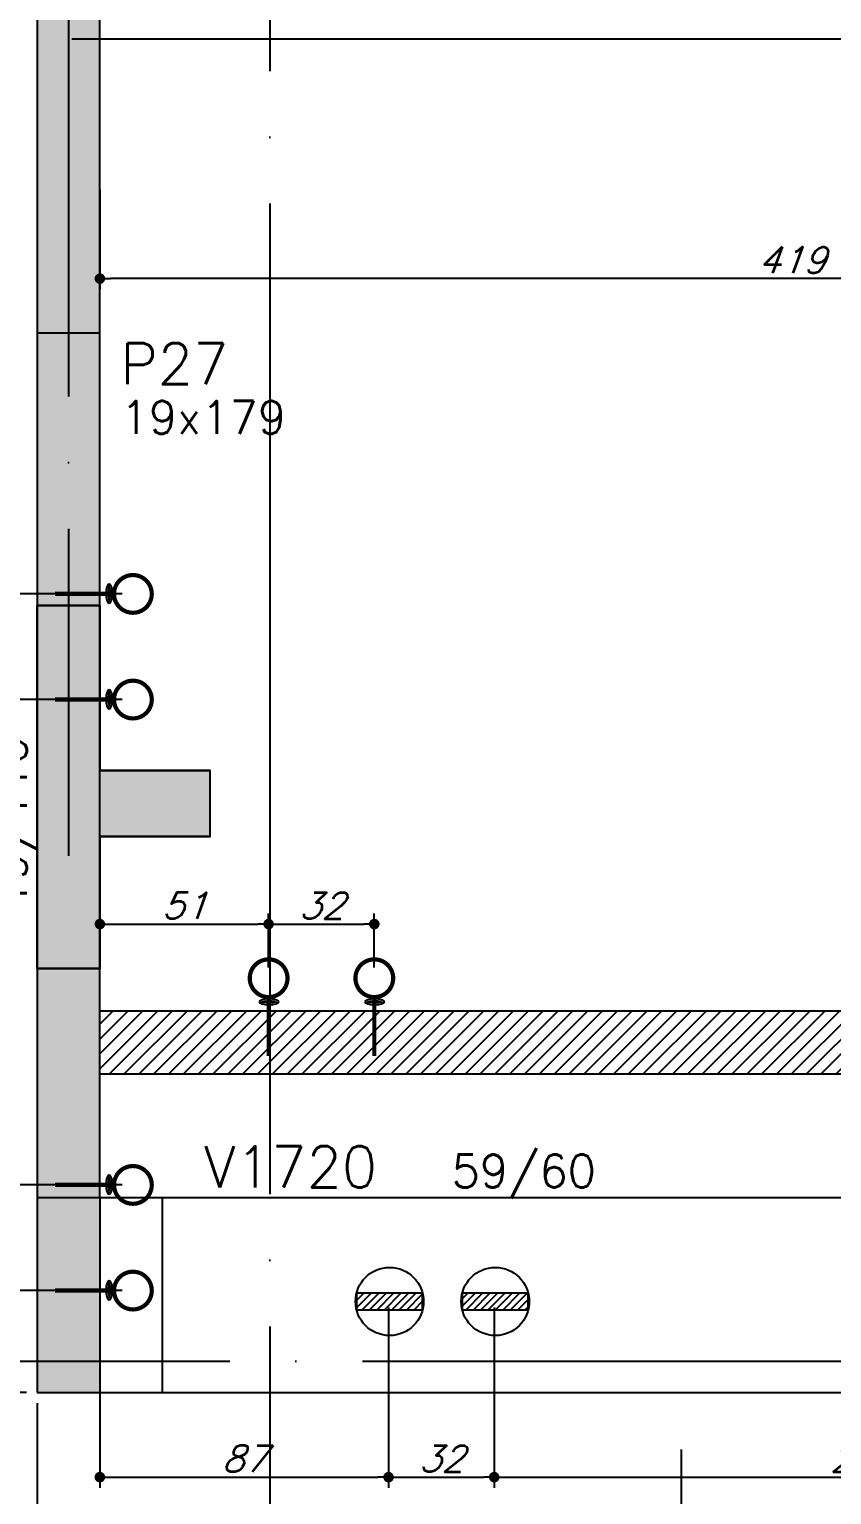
# Model space of a CAD drawing. Header units: millimetres. Extents: x -2368 to 4502, y -2283 to 2217.
# Drawn here: x 1492.6 to 1735.6, y -925.4 to -481.6 of the extents above; entities that cross this region are included whole.
import ezdxf
from ezdxf.enums import TextEntityAlignment as Align

# ---------------------------------------------------------------- set-up
doc = ezdxf.new("R2010")
doc.units = ezdxf.units.MM
doc.header["$LTSCALE"] = 50
doc.linetypes.add('EIXO', pattern=[6.800000000000001, 6, -0.4, 0, -0.4])
for name, color, linetype in [('F-ARM', 6, 'Continuous'), ('F-AUX-RED', 1, 'Continuous'), ('F-CORTE', 4, 'Continuous'), ('F-CORTE-INDICAÇÃO', 4, 'Continuous'), ('F-COTAS', 106, 'Continuous'), ('F-COTAS ANCORAGEM', 106, 'Continuous'), ('F-COTAS-FUROS', 50, 'Continuous'), ('F-DESNIVEL-1', 254, 'Continuous'), ('F-EIXO', 12, 'EIXO'), ('F-GANCHOS', 4, 'Continuous'), ('F-PILARES-DIM', 172, 'Continuous'), ('F-PILARES-M', 170, 'Continuous'), ('F-PILARES-NOME', 170, 'Continuous'), ('F-SOLIDO-CORTE', 71, 'Continuous'), ('F-TEXTO', 6, 'Continuous'), ('F-VIGAS', 3, 'Continuous'), ('F-VIGAS-DIM', 2, 'Continuous'), ('F-VIGAS-NOME', 4, 'Continuous')]:
    doc.layers.add(name, color=color, linetype=linetype)
doc.styles.add('CP-TEXT-INCL', font='romans.shx', dxfattribs={"oblique": 20})
doc.styles.add('MCP', font='romans.shx')
doc.styles.add('ROMANS', font='romans.shx')
doc.dimstyles.new('CP-COTAS-50', dxfattribs={"dimscale": 0.64, "dimtxt": 12.5, "dimasz": 5, "dimexe": 5, "dimexo": 5, "dimgap": 2.5, "dimtad": 1, "dimdec": 1, "dimdsep": 46, "dimtxsty": 'CP-TEXT-INCL', "dimblk1": 'DOT', "dimblk2": 'DOT', "dimsah": 1, "dimcen": 9, "dimclrd": 256, "dimclre": 256, "dimclrt": 256, "dimadec": 0, "dimazin": 0, "dimtfac": 1, "dimtdec": 1, "dimtmove": 2, "dimatfit": 3, "dimldrblk": 'DOT', "dimfxl": 5, "dimtolj": 1, "dimarcsym": 0})

# ---------------------------------------------------------------- blocks, each defined once
blk = doc.blocks.new('*U9')
at = {"layer": 'F-CORTE-INDICAÇÃO'}
for p, q in [((-99.99999999999773, 0), (-169.999999999998, 0)), ((-79.99999999999932, 0), (-89.9999999999983, 0)), ((-70.00000000000028, 0), (0, 0))]:
    blk.add_line(p, q, dxfattribs=at)
blk.add_lwpolyline([(-111.9999999999987, 5.999999999999659, 0.8025848516715643), (-111.1547634765171, 9.81261557407322), (-139.999999999998, 23.26337026626476), (-168.8452365234802, 9.81261557407322, 0.8025848516715643), (-167.9999999999986, 5.999999999999659)], format="xyb", close=True, dxfattribs=at)
at = {"layer": 'F-CORTE-INDICAÇÃO', "style": 'ROMANS'}
blk.add_attdef('CORTE', text='', height=15, dxfattribs=at).set_placement((-139.999999999998, 35.76337026626476), align=Align.MIDDLE_CENTER)
at = {"layer": 'F-CORTE-INDICAÇÃO', "color": 2, "style": 'ROMANS'}
blk.add_attdef('FOLHA', text='', height=12, dxfattribs=at).set_placement((-139.999999999998, -10), align=Align.MIDDLE_CENTER)
blk = doc.blocks.new('*U19')
at = {"layer": 'F-EIXO'}
blk.add_line((0, 2.7418032e-09), (-3.3342e-12, -2827.066474766745), dxfattribs=at)
at = {"layer": 'F-TEXTO', "style": 'ROMANS'}
blk.add_attdef('EIXO', text='', height=17.5, rotation=359.9999999999999, dxfattribs=at).set_placement((3.13e-14, 28.20719999999999), align=Align.MIDDLE_CENTER)
blk = doc.blocks.new('*U14')
at = {"layer": 'F-EIXO'}
blk.add_line((-2.7418032e-09, 0), (4945.496191245809, -3.42e-13), dxfattribs=at)
at = {"layer": 'F-TEXTO', "style": 'ROMANS'}
blk.add_attdef('EIXO', text='', height=17.5, dxfattribs=at).set_placement((-28.20719999999999, 0), align=Align.MIDDLE_CENTER)
blk = doc.blocks.new('*U15')
at = {"layer": 'F-EIXO'}
blk.add_line((0, 2.7418032e-09), (-2.9246e-12, -2479.784599993589), dxfattribs=at)
at = {"layer": 'F-TEXTO', "style": 'ROMANS'}
blk.add_attdef('EIXO', text='', height=17.5, rotation=359.9999999999999, dxfattribs=at).set_placement((3.13e-14, 28.20719999999999), align=Align.MIDDLE_CENTER)
blk = doc.blocks.new('*U17')
at = {"layer": 'F-EIXO'}
blk.add_line((-2.7418032e-09, 0), (4857.54219124581, -3.359e-13), dxfattribs=at)
at = {"layer": 'F-TEXTO', "style": 'ROMANS'}
blk.add_attdef('EIXO', text='', height=17.5, dxfattribs=at).set_placement((-28.20719999999999, 0), align=Align.MIDDLE_CENTER)
blk = doc.blocks.new('_DOT')
at = {"color": 0, "linetype": 'ByBlock'}
blk.add_line((-0.5, 0), (-1, 0), dxfattribs=at)
at = {"color": 0, "linetype": 'ByBlock', "const_width": 0.5}
blk.add_lwpolyline([(-0.25, 0, 1), (0.25, 0, 1)], format="xyb", close=True, dxfattribs=at)
blk = doc.blocks.new('*D224')
at = {"layer": 'DEFPOINTS', "color": 0, "transparency": 16777216}
for p in [(-1389, -579.0000000000036), (2295, -855.530174), (2295, -972.3186031874429)]:
    blk.add_point(p, dxfattribs=at)
at = {"layer": 'F-COTAS', "lineweight": -2, "transparency": 16777216}
for p, q in [((-1389, -582.2000000000037), (-1389, -975.518603187443)), ((2295, -858.730174), (2295, -975.518603187443)), ((-1385.8, -972.3186031874429), (2291.8, -972.3186031874429))]:
    blk.add_line(p, q, dxfattribs=at)
at = {"layer": 'F-COTAS', "lineweight": -2, "transparency": 16777216, "xscale": 3.2, "yscale": 3.2, "zscale": 3.2, "rotation": 180}
blk.add_blockref('_DOT', (-1389, -972.3186031874429), dxfattribs=at)
at = {"layer": 'F-COTAS', "lineweight": -2, "transparency": 16777216, "xscale": 3.2, "yscale": 3.2, "zscale": 3.2}
blk.add_blockref('_DOT', (2295, -972.3186031874429), dxfattribs=at)
at = {"layer": 'F-COTAS', "transparency": 16777216, "insert": (453.0000000000001, -966.7186031874429), "char_height": 8, "attachment_point": 5, "style": 'CP-TEXT-INCL'}
blk.add_mtext('\\A1;3684', dxfattribs=at)
blk = doc.blocks.new('*D241')
at = {"layer": 'DEFPOINTS', "color": 0, "transparency": 16777216}
for p in [(1495, -894.5), (1565.499999999997, -980.7613402642291), (1565.499999999997, -1008.617544122542)]:
    blk.add_point(p, dxfattribs=at)
at = {"layer": 'F-COTAS', "lineweight": -2, "transparency": 16777216}
for p, q in [((1495, -897.7), (1495, -1011.817544122542)), ((1565.499999999997, -983.9613402642292), (1565.499999999997, -1011.817544122542)), ((1498.2, -1008.617544122542), (1562.299999999997, -1008.617544122542))]:
    blk.add_line(p, q, dxfattribs=at)
at = {"layer": 'F-COTAS', "lineweight": -2, "transparency": 16777216, "xscale": 3.2, "yscale": 3.2, "zscale": 3.2, "rotation": 180}
blk.add_blockref('_DOT', (1495, -1008.617544122542), dxfattribs=at)
at = {"layer": 'F-COTAS', "lineweight": -2, "transparency": 16777216, "xscale": 3.2, "yscale": 3.2, "zscale": 3.2}
blk.add_blockref('_DOT', (1565.499999999997, -1008.617544122542), dxfattribs=at)
at = {"layer": 'F-COTAS', "transparency": 16777216, "insert": (1530.249999999998, -1003.017544122542), "char_height": 8, "attachment_point": 5, "style": 'CP-TEXT-INCL'}
blk.add_mtext('\\A1;70.5', dxfattribs=at)
blk = doc.blocks.new('*D306')
at = {"layer": 'DEFPOINTS', "color": 0, "transparency": 16777216}
for p in [(1514, -526.9999999999563), (1932.976734782484, -526.9999999999563), (1514, -557.1072070515984)]:
    blk.add_point(p, dxfattribs=at)
at = {"layer": 'F-COTAS-FUROS', "lineweight": -2, "transparency": 16777216}
for p, q in [((1514, -530.1999999999564), (1514, -560.3072070515984)), ((1932.976734782484, -530.1999999999564), (1932.976734782484, -560.3072070515984)), ((1929.776734782484, -557.1072070515984), (1517.2, -557.1072070515984))]:
    blk.add_line(p, q, dxfattribs=at)
at = {"layer": 'F-COTAS-FUROS', "lineweight": -2, "transparency": 16777216, "xscale": 3.2, "yscale": 3.2, "zscale": 3.2, "rotation": 180}
blk.add_blockref('_DOT', (1514, -557.1072070515984), dxfattribs=at)
at = {"layer": 'F-COTAS-FUROS', "lineweight": -2, "transparency": 16777216, "xscale": 3.2, "yscale": 3.2, "zscale": 3.2}
blk.add_blockref('_DOT', (1932.976734782484, -557.1072070515984), dxfattribs=at)
at = {"layer": 'F-COTAS-FUROS', "transparency": 16777216, "insert": (1723.488367391242, -551.5072070515984), "char_height": 8, "attachment_point": 5, "style": 'CP-TEXT-INCL'}
blk.add_mtext('\\A1;419', dxfattribs=at)
blk = doc.blocks.new('PB-ANC_VISTA')
at = {"layer": 'F-GANCHOS'}
h = blk.add_hatch(color=256, dxfattribs=at)
edge = h.paths.add_edge_path()
edge.add_ellipse((6e-16, 0.0048830245915769), major_axis=(-0.01421336150182099, -3.120004786569837e-19), ratio=0.3435517059740818, start_angle=169.9854711377853, end_angle=230.0718363791049, ccw=False)
edge.add_spline(control_points=[(0.0126411946264296, 0.0026507355898707), (0.0117836666351753, 0.0034977113826949), (0.0109235915734792, 0.0039115806897621), (0.0093897453098765, 0.0045800413220854), (0.0088917317493861, 0.004771264863457), (0.00844322111532, 0.0049148756847558)], knot_values=[3.709013167034158, 3.709013167034158, 3.709013167034158, 3.709013167034158, 3.826961586062067, 3.826961586062067, 3.97553574084114, 3.97553574084114, 3.97553574084114, 3.97553574084114], degree=3, periodic=0)
edge.add_spline(control_points=[(0.00844322111532, 0.0049148756847558), (0.0083065325986894, 0.0049586426517908), (0.008174441875384, 0.0049979873863959), (0.0074551450821537, 0.0052024241318417), (0.0068011675991426, 0.0053559201005669), (0.0053938353896917, 0.0056186906011362), (0.0046375756201758, 0.0057289091774828), (0.0024801167687543, 0.0059615465690695), (0.0010176398505263, 0.0060297301580249), (-0.0018925544736953, 0.0059958232139774), (-0.0033338921458357, 0.0058939194305617), (-0.0059905030007382, 0.0055370185298329), (-0.0072042031272144, 0.0052829976915723), (-0.0082807892744307, 0.0049655836600868), (-0.0083633124109115, 0.0049405171288458), (-0.0084441614919978, 0.0049152445835057)], knot_values=[3.97553574084114, 3.97553574084114, 3.97553574084114, 3.97553574084114, 4.020815337987658, 4.020815337987658, 4.214669089913252, 4.214669089913252, 4.408522841838845, 4.408522841838845, 4.746247592597542, 4.746247592597542, 5.083972343356238, 5.083972343356238, 5.421697094114933, 5.421697094114933, 5.450325100072223, 5.450325100072223, 5.450325100072223, 5.450325100072223], degree=3, periodic=0)
edge.add_spline(control_points=[(-0.0084441614919978, 0.0049152445835057), (-0.0089742918104616, 0.0047495315991454), (-0.0094324465887081, 0.0045749610966004), (-0.0100519189022861, 0.0042920902743595), (-0.0108929761772554, 0.0039694803047859), (-0.0119447732527078, 0.0031496170486344), (-0.0123152978400685, 0.0027872802728985), (-0.0125246966004925, 0.0025745304371867)], knot_values=[5.450325100072223, 5.450325100072223, 5.450325100072223, 5.450325100072223, 5.638039959797232, 5.638039959797232, 5.767465110611607, 5.767465110611607, 5.833240140130968, 5.833240140130968, 5.833240140130968, 5.833240140130968], degree=3, periodic=0)
edge.add_ellipse((6e-16, 0.0048830245915769), major_axis=(-0.01421336150182099, -3.120004786569837e-19), ratio=0.3435517059740818, start_angle=309.92816362089536, end_angle=370.4432854846646, ccw=False)
edge.add_arc((6e-16, 0.0405780776660982), 0.03125, 262.7794690504405, 270)
edge.add_arc((6e-16, 0.0405780776660982), 0.03125, 269.9999999999999, 277.2205309495595)
edge = h.paths.add_edge_path()
edge.add_spline(control_points=[(-0.008444161491999, 0.0049152445835057), (-0.0080896013874439, 0.0048128651922616), (-0.0077131407423377, 0.0047155209044717), (-0.0061896235295574, 0.0043670912943253), (-0.0049068458137071, 0.0041640198058826), (-0.002203315667312, 0.0039075447027994), (-0.0007792708777105, 0.0038529050640454), (0.002289224370191, 0.0039017992646222), (0.0039288441559336, 0.0040381435683798), (0.006529808610797, 0.0044367743233465), (0.0075545950060024, 0.004658775315554), (0.0084432211152882, 0.0049148756847671)], knot_values=[0.8725780497572831, 0.8725780497572831, 0.8725780497572831, 0.8725780497572831, 0.9834970374127924, 0.9834970374127924, 1.300772689340089, 1.300772689340089, 1.618048341267386, 1.618048341267386, 1.99102600461988, 1.99102600461988, 2.268927333036337, 2.268927333036337, 2.268927333036337, 2.268927333036337], degree=3, periodic=0)
edge.add_spline(control_points=[(0.00844322111532, 0.0049148756847558), (0.0088917317493861, 0.004771264863457), (0.0093897453098765, 0.0045800413220854), (0.0109235915734792, 0.0039115806897621), (0.0117836666351753, 0.0034977113826949), (0.0126411946264296, 0.0026507355898707)], knot_values=[3.709013167034158, 3.709013167034158, 3.709013167034158, 3.709013167034158, 3.857587321813232, 3.857587321813232, 3.97553574084114, 3.97553574084114, 3.97553574084114, 3.97553574084114], degree=3, periodic=0)
edge.add_ellipse((6e-16, 0.0048830245915769), major_axis=(-0.01421336150182099, -3.120004786569837e-19), ratio=0.3435517059740818, start_angle=10.443285484664614, end_angle=169.9854711377853, ccw=False)
edge.add_spline(control_points=[(-0.0125246966004925, 0.0025745304371867), (-0.0123152978400685, 0.0027872802728985), (-0.0119447732527078, 0.0031496170486344), (-0.0108929761772554, 0.0039694803047859), (-0.0100519189022861, 0.0042920902743595), (-0.0094324465887081, 0.0045749610966004), (-0.0089742918104616, 0.0047495315991454), (-0.0084441614919978, 0.0049152445835057)], knot_values=[5.450325100072223, 5.450325100072223, 5.450325100072223, 5.450325100072223, 5.516100129591587, 5.516100129591587, 5.645525280405959, 5.645525280405959, 5.833240140130968, 5.833240140130968, 5.833240140130968, 5.833240140130968], degree=3, periodic=0)
blk.add_line((0.0031250000000006, 0.0093280776660981), (-0.0031249999999994, 0.0093280776660981), dxfattribs=at)
at = {"layer": 'F-GANCHOS', "const_width": 0.00625}
blk.add_lwpolyline([(-0.0005004029764398, 0.0120867550369371, -1), (-0.0005004029764399, 0.0683367550369371, -1)], format="xyb", close=True, dxfattribs=at)
blk.add_lwpolyline([(-0.0005004029764398, -0.0756857030922788), (-0.0005004029764398, 0.009763021992876)], dxfattribs=at)
at = {"layer": 'F-GANCHOS'}
blk.add_ellipse((6e-16, 0.0048830245915769), major_axis=(-0.01421336150182071, 1.799187999521343e-15), ratio=0.3435517059740886, dxfattribs=at)
for points, knots in [([(0.0126411946264296, 0.0026507355898707), (0.0117836666351753, 0.0034977113826949), (0.0109235915734792, 0.0039115806897621), (0.0091291597245408, 0.0046936062922419), (0.0086213427928187, 0.0048709703192321), (0.0074551450821537, 0.0052024241318417), (0.0068011675991426, 0.0053559201005669), (0.0053938353896917, 0.0056186906011362), (0.0046375756201758, 0.0057289091774828), (0.0024801167687543, 0.0059615465690695), (0.0010176398505263, 0.0060297301580249), (-0.0018925544736953, 0.0059958232139774), (-0.0033338921458357, 0.0058939194305617), (-0.0059905030007382, 0.0055370185298329), (-0.0072042031272144, 0.0052829976915723), (-0.0088324194011369, 0.0048029444297208), (-0.009376527258147, 0.0046004956470029), (-0.0100519189022861, 0.0042920902743595), (-0.0108929761772554, 0.0039694803047859), (-0.0119447732527078, 0.0031496170486344), (-0.0123152978400685, 0.0027872802728985), (-0.0125246966004925, 0.0025745304371867)], [3.709013167034158, 3.709013167034158, 3.709013167034158, 3.709013167034158, 3.826961586062067, 3.826961586062067, 4.020815337987658, 4.020815337987658, 4.214669089913252, 4.214669089913252, 4.408522841838845, 4.408522841838845, 4.746247592597542, 4.746247592597542, 5.083972343356238, 5.083972343356238, 5.421697094114933, 5.421697094114933, 5.638039959797232, 5.638039959797232, 5.767465110611607, 5.767465110611607, 5.833240140130968, 5.833240140130968, 5.833240140130968, 5.833240140130968]), ([(-0.008444161491999, 0.0049152445835057), (-0.0080896013874439, 0.0048128651922616), (-0.0077131407423377, 0.0047155209044717), (-0.0061896235295574, 0.0043670912943253), (-0.0049068458137071, 0.0041640198058826), (-0.002203315667312, 0.0039075447027994), (-0.0007792708777105, 0.0038529050640454), (0.002289224370191, 0.0039017992646222), (0.0039288441559336, 0.0040381435683798), (0.006529808610797, 0.0044367743233465), (0.0075545950060024, 0.004658775315554), (0.0084432211152882, 0.0049148756847671)], [0.8725780497572831, 0.8725780497572831, 0.8725780497572831, 0.8725780497572831, 0.9834970374127924, 0.9834970374127924, 1.300772689340089, 1.300772689340089, 1.618048341267386, 1.618048341267386, 1.99102600461988, 1.99102600461988, 2.268927333036337, 2.268927333036337, 2.268927333036337, 2.268927333036337])]:
    blk.add_open_spline(points, degree=3, knots=knots, dxfattribs=at)
blk = doc.blocks.new('*U457')
at = {"layer": 'F-GANCHOS', "xscale": 203.1746031736276, "yscale": 203.1746031736276, "zscale": 203.1746031736276}
blk.add_blockref('PB-ANC_VISTA', (30.74761362667737, 227.9684339051162), dxfattribs=at)
blk = doc.blocks.new('*U458')
at = {"layer": 'F-GANCHOS', "xscale": 203.1746031736276, "yscale": 203.1746031736276, "zscale": 203.1746031736276}
blk.add_blockref('PB-ANC_VISTA', (6.247613630259821, 56.43561994827644), dxfattribs=at)
blk = doc.blocks.new('*D466')
at = {"layer": 'DEFPOINTS', "color": 0, "transparency": 16777216}
for p in [(1601.408330823793, -865.5000000000006), (1633.408330823793, -865.5000000000006), (1633.408330823793, -920.1077360323507)]:
    blk.add_point(p, dxfattribs=at)
at = {"layer": 'F-COTAS ANCORAGEM', "lineweight": -2, "transparency": 16777216}
for p, q in [((1601.408330823793, -868.7000000000006), (1601.408330823793, -923.3077360323507)), ((1633.408330823793, -868.7000000000006), (1633.408330823793, -923.3077360323507)), ((1604.608330823793, -920.1077360323507), (1630.208330823793, -920.1077360323507))]:
    blk.add_line(p, q, dxfattribs=at)
at = {"layer": 'F-COTAS ANCORAGEM', "lineweight": -2, "transparency": 16777216, "xscale": 3.2, "yscale": 3.2, "zscale": 3.2, "rotation": 180}
blk.add_blockref('_DOT', (1601.408330823793, -920.1077360323507), dxfattribs=at)
at = {"layer": 'F-COTAS ANCORAGEM', "lineweight": -2, "transparency": 16777216, "xscale": 3.2, "yscale": 3.2, "zscale": 3.2}
blk.add_blockref('_DOT', (1633.408330823793, -920.1077360323507), dxfattribs=at)
at = {"layer": 'F-COTAS ANCORAGEM', "transparency": 16777216, "insert": (1617.408330823793, -914.5077360323506), "char_height": 8, "attachment_point": 5, "style": 'CP-TEXT-INCL'}
blk.add_mtext('\\A1;32', dxfattribs=at)
blk = doc.blocks.new('*D467')
at = {"layer": 'DEFPOINTS', "color": 0, "transparency": 16777216}
for p in [(1601.408330823793, -865.5000000000006), (1514.000000000004, -871.1559141247162), (1601.408330823793, -920.1077360323507)]:
    blk.add_point(p, dxfattribs=at)
at = {"layer": 'F-COTAS ANCORAGEM', "lineweight": -2, "transparency": 16777216}
for p, q in [((1601.408330823793, -868.7000000000006), (1601.408330823793, -923.3077360323507)), ((1514.000000000004, -874.3559141247163), (1514.000000000004, -923.3077360323507)), ((1517.200000000004, -920.1077360323507), (1598.208330823793, -920.1077360323507))]:
    blk.add_line(p, q, dxfattribs=at)
at = {"layer": 'F-COTAS ANCORAGEM', "lineweight": -2, "transparency": 16777216, "xscale": 3.2, "yscale": 3.2, "zscale": 3.2, "rotation": 180}
blk.add_blockref('_DOT', (1514.000000000004, -920.1077360323507), dxfattribs=at)
at = {"layer": 'F-COTAS ANCORAGEM', "lineweight": -2, "transparency": 16777216, "xscale": 3.2, "yscale": 3.2, "zscale": 3.2}
blk.add_blockref('_DOT', (1601.408330823793, -920.1077360323507), dxfattribs=at)
at = {"layer": 'F-COTAS ANCORAGEM', "transparency": 16777216, "insert": (1557.704165411899, -914.5077360323506), "char_height": 8, "attachment_point": 5, "style": 'CP-TEXT-INCL'}
blk.add_mtext('\\A1;87', dxfattribs=at)
blk = doc.blocks.new('*D468')
at = {"layer": 'DEFPOINTS', "color": 0, "transparency": 16777216}
for p in [(1633.408330823793, -865.5000000000006), (1857.408330823793, -865.5000000000006), (1857.408330823793, -920.1077360323507)]:
    blk.add_point(p, dxfattribs=at)
at = {"layer": 'F-COTAS ANCORAGEM', "lineweight": -2, "transparency": 16777216}
for p, q in [((1633.408330823793, -868.7000000000006), (1633.408330823793, -923.3077360323507)), ((1857.408330823793, -868.7000000000006), (1857.408330823793, -923.3077360323507)), ((1636.608330823793, -920.1077360323507), (1854.208330823793, -920.1077360323507))]:
    blk.add_line(p, q, dxfattribs=at)
at = {"layer": 'F-COTAS ANCORAGEM', "lineweight": -2, "transparency": 16777216, "xscale": 3.2, "yscale": 3.2, "zscale": 3.2, "rotation": 180}
blk.add_blockref('_DOT', (1633.408330823793, -920.1077360323507), dxfattribs=at)
at = {"layer": 'F-COTAS ANCORAGEM', "lineweight": -2, "transparency": 16777216, "xscale": 3.2, "yscale": 3.2, "zscale": 3.2}
blk.add_blockref('_DOT', (1857.408330823793, -920.1077360323507), dxfattribs=at)
at = {"layer": 'F-COTAS ANCORAGEM', "transparency": 16777216, "insert": (1745.408330823793, -914.5077360323506), "char_height": 8, "attachment_point": 5, "style": 'CP-TEXT-INCL'}
blk.add_mtext('\\A1;224', dxfattribs=at)
blk = doc.blocks.new('*D491')
at = {"layer": 'DEFPOINTS', "color": 0, "transparency": 16777216}
for p in [(1565.091998373953, -752.6066346272152), (1514.000000000004, -762.6433012787456), (1565.091998373953, -768.9999999999993)]:
    blk.add_point(p, dxfattribs=at)
at = {"layer": 'F-COTAS ANCORAGEM', "lineweight": -2, "transparency": 16777216}
for p, q in [((1514.000000000004, -759.4433012787456), (1514.000000000004, -749.4066346272151)), ((1565.091998373953, -765.7999999999993), (1565.091998373953, -749.4066346272151)), ((1517.200000000004, -752.6066346272152), (1561.891998373953, -752.6066346272152))]:
    blk.add_line(p, q, dxfattribs=at)
at = {"layer": 'F-COTAS ANCORAGEM', "lineweight": -2, "transparency": 16777216, "xscale": 3.2, "yscale": 3.2, "zscale": 3.2, "rotation": 180}
blk.add_blockref('_DOT', (1514.000000000004, -752.6066346272152), dxfattribs=at)
at = {"layer": 'F-COTAS ANCORAGEM', "lineweight": -2, "transparency": 16777216, "xscale": 3.2, "yscale": 3.2, "zscale": 3.2}
blk.add_blockref('_DOT', (1565.091998373953, -752.6066346272152), dxfattribs=at)
at = {"layer": 'F-COTAS ANCORAGEM', "transparency": 16777216, "insert": (1539.545999186979, -747.0066346272151), "char_height": 8, "attachment_point": 5, "style": 'CP-TEXT-INCL'}
blk.add_mtext('\\A1;51', dxfattribs=at)
blk = doc.blocks.new('*D492')
at = {"layer": 'DEFPOINTS', "color": 0, "transparency": 16777216}
for p in [(1597.091998373953, -752.6066346272152), (1565.091998373953, -768.9999999999993), (1597.091998373953, -768.9999999999993)]:
    blk.add_point(p, dxfattribs=at)
at = {"layer": 'F-COTAS ANCORAGEM', "lineweight": -2, "transparency": 16777216}
for p, q in [((1565.091998373953, -765.7999999999993), (1565.091998373953, -749.4066346272151)), ((1597.091998373953, -765.7999999999993), (1597.091998373953, -749.4066346272151)), ((1568.291998373953, -752.6066346272152), (1593.891998373953, -752.6066346272152))]:
    blk.add_line(p, q, dxfattribs=at)
at = {"layer": 'F-COTAS ANCORAGEM', "lineweight": -2, "transparency": 16777216, "xscale": 3.2, "yscale": 3.2, "zscale": 3.2, "rotation": 180}
blk.add_blockref('_DOT', (1565.091998373953, -752.6066346272152), dxfattribs=at)
at = {"layer": 'F-COTAS ANCORAGEM', "lineweight": -2, "transparency": 16777216, "xscale": 3.2, "yscale": 3.2, "zscale": 3.2}
blk.add_blockref('_DOT', (1597.091998373953, -752.6066346272152), dxfattribs=at)
at = {"layer": 'F-COTAS ANCORAGEM', "transparency": 16777216, "insert": (1581.091998373953, -747.0066346272151), "char_height": 8, "attachment_point": 5, "style": 'CP-TEXT-INCL'}
blk.add_mtext('\\A1;32', dxfattribs=at)
blk = doc.blocks.new('*D493')
at = {"layer": 'DEFPOINTS', "color": 0, "transparency": 16777216}
for p in [(1459.668057702367, -863.6016691763915), (1524.000000000004, -863.6016691763915), (1495.000000000001, -894.5000000000005)]:
    blk.add_point(p, dxfattribs=at)
at = {"layer": 'F-COTAS ANCORAGEM', "lineweight": -2, "transparency": 16777216}
for p, q in [((1520.800000000004, -863.6016691763915), (1456.468057702367, -863.6016691763915)), ((1459.668057702367, -891.3000000000004), (1459.668057702367, -866.8016691763916)), ((1491.800000000001, -894.5000000000005), (1456.468057702367, -894.5000000000005))]:
    blk.add_line(p, q, dxfattribs=at)
at = {"layer": 'F-COTAS ANCORAGEM', "lineweight": -2, "transparency": 16777216, "xscale": 3.2, "yscale": 3.2, "zscale": 3.2}
for p, rotation in [((1459.668057702367, -863.6016691763915), 90), ((1459.668057702367, -894.5000000000005), 270)]:
    blk.add_blockref('_DOT', p, dxfattribs=dict(at, rotation=rotation))
at = {"layer": 'F-COTAS ANCORAGEM', "transparency": 16777216, "insert": (1454.068057702367, -879.0508345881962), "char_height": 8, "attachment_point": 5, "rotation": 90, "style": 'CP-TEXT-INCL'}
blk.add_mtext('\\A1;31', dxfattribs=at)
blk = doc.blocks.new('*D494')
at = {"layer": 'DEFPOINTS', "color": 0, "transparency": 16777216}
for p in [(1459.668057702368, -831.6016691763915), (1524.000000000004, -831.6016691763915), (1524.000000000004, -863.6016691763915)]:
    blk.add_point(p, dxfattribs=at)
at = {"layer": 'F-COTAS ANCORAGEM', "lineweight": -2, "transparency": 16777216}
for p, q in [((1520.800000000004, -831.6016691763915), (1456.468057702368, -831.6016691763915)), ((1459.668057702368, -860.4016691763915), (1459.668057702368, -834.8016691763916)), ((1520.800000000004, -863.6016691763915), (1456.468057702368, -863.6016691763915))]:
    blk.add_line(p, q, dxfattribs=at)
at = {"layer": 'F-COTAS ANCORAGEM', "lineweight": -2, "transparency": 16777216, "xscale": 3.2, "yscale": 3.2, "zscale": 3.2}
for p, rotation in [((1459.668057702368, -831.6016691763915), 90), ((1459.668057702368, -863.6016691763915), 270)]:
    blk.add_blockref('_DOT', p, dxfattribs=dict(at, rotation=rotation))
at = {"layer": 'F-COTAS ANCORAGEM', "transparency": 16777216, "insert": (1454.068057702368, -847.6016691763917), "char_height": 8, "attachment_point": 5, "rotation": 90, "style": 'CP-TEXT-INCL'}
blk.add_mtext('\\A1;32', dxfattribs=at)
blk = doc.blocks.new('*D495')
at = {"layer": 'DEFPOINTS', "color": 0, "transparency": 16777216}
for p in [(1459.668057702369, -684.6016691763913), (1524.000000000004, -684.6016691763913), (1524.000000000004, -831.6016691763915)]:
    blk.add_point(p, dxfattribs=at)
at = {"layer": 'F-COTAS ANCORAGEM', "lineweight": -2, "transparency": 16777216}
for p, q in [((1520.800000000004, -684.6016691763913), (1456.468057702369, -684.6016691763913)), ((1459.668057702369, -828.4016691763915), (1459.668057702369, -687.8016691763913)), ((1520.800000000004, -831.6016691763915), (1456.468057702369, -831.6016691763915))]:
    blk.add_line(p, q, dxfattribs=at)
at = {"layer": 'F-COTAS ANCORAGEM', "lineweight": -2, "transparency": 16777216, "xscale": 3.2, "yscale": 3.2, "zscale": 3.2}
for p, rotation in [((1459.668057702369, -684.6016691763913), 90), ((1459.668057702369, -831.6016691763915), 270)]:
    blk.add_blockref('_DOT', p, dxfattribs=dict(at, rotation=rotation))
at = {"layer": 'F-COTAS ANCORAGEM', "transparency": 16777216, "insert": (1454.068057702369, -758.1016691763917), "char_height": 8, "attachment_point": 5, "rotation": 90, "style": 'CP-TEXT-INCL'}
blk.add_mtext('\\A1;147', dxfattribs=at)
blk = doc.blocks.new('*D496')
at = {"layer": 'DEFPOINTS', "color": 0, "transparency": 16777216}
for p in [(1459.66805770237, -652.6016691763913), (1524.000000000004, -652.6016691763913), (1524.000000000004, -684.6016691763913)]:
    blk.add_point(p, dxfattribs=at)
at = {"layer": 'F-COTAS ANCORAGEM', "lineweight": -2, "transparency": 16777216}
for p, q in [((1520.800000000004, -652.6016691763913), (1456.46805770237, -652.6016691763913)), ((1459.66805770237, -681.4016691763912), (1459.66805770237, -655.8016691763913)), ((1520.800000000004, -684.6016691763913), (1456.46805770237, -684.6016691763913))]:
    blk.add_line(p, q, dxfattribs=at)
at = {"layer": 'F-COTAS ANCORAGEM', "lineweight": -2, "transparency": 16777216, "xscale": 3.2, "yscale": 3.2, "zscale": 3.2}
for p, rotation in [((1459.66805770237, -652.6016691763913), 90), ((1459.66805770237, -684.6016691763913), 270)]:
    blk.add_blockref('_DOT', p, dxfattribs=dict(at, rotation=rotation))
at = {"layer": 'F-COTAS ANCORAGEM', "transparency": 16777216, "insert": (1454.06805770237, -668.6016691763916), "char_height": 8, "attachment_point": 5, "rotation": 90, "style": 'CP-TEXT-INCL'}
blk.add_mtext('\\A1;32', dxfattribs=at)
blk = doc.blocks.new('*D497')
at = {"layer": 'DEFPOINTS', "color": 0, "transparency": 16777216}
for p in [(1459.668057702371, -428.6016691763913), (1524.000000000004, -428.6016691763913), (1524.000000000004, -652.6016691763913)]:
    blk.add_point(p, dxfattribs=at)
at = {"layer": 'F-COTAS ANCORAGEM', "lineweight": -2, "transparency": 16777216}
for p, q in [((1520.800000000004, -428.6016691763913), (1456.468057702371, -428.6016691763913)), ((1459.668057702371, -649.4016691763912), (1459.668057702371, -431.8016691763913)), ((1520.800000000004, -652.6016691763913), (1456.468057702371, -652.6016691763913))]:
    blk.add_line(p, q, dxfattribs=at)
at = {"layer": 'F-COTAS ANCORAGEM', "lineweight": -2, "transparency": 16777216, "xscale": 3.2, "yscale": 3.2, "zscale": 3.2}
for p, rotation in [((1459.668057702371, -428.6016691763913), 90), ((1459.668057702371, -652.6016691763913), 270)]:
    blk.add_blockref('_DOT', p, dxfattribs=dict(at, rotation=rotation))
at = {"layer": 'F-COTAS ANCORAGEM', "transparency": 16777216, "insert": (1454.068057702371, -540.6016691763916), "char_height": 8, "attachment_point": 5, "rotation": 90, "style": 'CP-TEXT-INCL'}
blk.add_mtext('\\A1;224', dxfattribs=at)
blk = doc.blocks.new('PONTO ANCORAGEM_EST')
at = {"layer": 'F-ARM'}
h = blk.add_hatch(dxfattribs=at)
h.set_pattern_fill('ANSI31', color=2, scale=0.5)
h.set_pattern_definition([(45, (0, 0), (-1.122532015133644, 1.122532015133644), [])])
h.paths.add_polyline_path([(-1159.552875992094, 5937.0948102138), (-1179.552875992094, 5937.0948102138), (-1179.552875992094, 5932.0948102138), (-1159.552875992094, 5932.0948102138)])
at = {"layer": 'F-ARM', "color": 3, "elevation": -1.456707224e-07}
blk.add_lwpolyline([(-1179.552875992094, 5932.0948102138), (-1159.552875992094, 5932.0948102138), (-1159.552875992094, 5937.0948102138), (-1179.552875992094, 5937.0948102138)], close=True, dxfattribs=at)
at = {"layer": 'F-ARM', "color": 3}
blk.add_circle((-1169.552875992094, 5934.5948102138, -1.456707224e-07), 10.30776406404415, dxfattribs=at)

msp = doc.modelspace()

# ---------------------------------------------------------------- hatches: boundary and pattern name
at = {"layer": 'F-AUX-RED'}
h = msp.add_hatch(dxfattribs=at)
h.set_pattern_fill('ANSI31', color=256)
h.set_pattern_definition([(45, (0, -5000), (-2.245064030267288, 2.245064030267288), [])])
h.paths.add_polyline_path([(1831, -778.9999999999991), (1514, -778.9999999999991), (1514, -797.9999999999991), (1813, -797.9999999999991), (1813, -894.4999999999991), (1831, -894.4999999999991)])
at = {"layer": 'F-DESNIVEL-1', "linetype": 'Continuous'}
msp.add_hatch(color=256, dxfattribs=at).paths.add_polyline_path([(1495, -573.4999999999991), (1514, -573.4999999999991), (1514, -394.4999999999991), (1495, -394.4999999999991)], flags=16)
at = {"layer": 'F-SOLIDO-CORTE', "linetype": 'Continuous'}
msp.add_hatch(color=256, dxfattribs=at).paths.add_polyline_path([(1495, -656.0799999999972), (1495, -766.0799999999972), (1514, -766.0799999999972), (1514, -726.0799999999972), (1547.35, -726.0799999999972), (1547.35, -706.0799999999972), (1514, -706.0799999999972), (1514, -656.0799999999972)], flags=16)
msp.add_hatch(color=256, dxfattribs=at).paths.add_polyline_path([(1495, -656.0799999999972), (1495, -766.0799999999972), (1514, -766.0799999999972), (1514, -726.0799999999972), (1547.35, -726.0799999999972), (1547.35, -706.0799999999972), (1514, -706.0799999999972), (1514, -656.0799999999972)], flags=16)

# ---------------------------------------------------------------- linework, layer by layer
at = {"layer": 'F-AUX-RED', "color": 2}
for p, q in [((1514, -797.9999999999991), (1514, -778.9999999999991)), ((1831, -778.9999999999991), (1514, -778.9999999999991)), ((1514, -797.9999999999991), (1813, -797.9999999999991))]:
    msp.add_line(p, q, dxfattribs=at)
at = {"layer": 'F-CORTE', "linetype": 'Continuous'}
msp.add_lwpolyline([(1495, -656.0799999999972), (1495, -766.0799999999972), (1514, -766.0799999999972), (1514, -726.0799999999972), (1547.35, -726.0799999999972), (1514, -726.0799999999972), (1514, -766.0799999999972), (1495, -766.0799999999972), (1495, -656.0799999999972), (1514, -656.0799999999972), (1514, -706.0799999999972), (1547.35, -706.0799999999972), (1514, -706.0799999999972), (1514, -656.0799999999972), (1495, -656.0799999999972)], dxfattribs=at)
at = {"layer": 'F-DESNIVEL-1', "linetype": 'Continuous'}
for points in [[(1495.000000000004, -835.3999999999978), (1514.000000000004, -835.3999999999978), (1514.000000000004, -573.5999999999985)], [(1495.000000000004, -835.3999999999978), (1514.000000000004, -573.5999999999985), (1495.000000000004, -573.5999999999985)], [(1495.000000000004, -835.3999999999978), (1495.000000000004, -573.5999999999985), (1495.000000000004, -835.3999999999978)]]:
    msp.add_solid(points, dxfattribs=at)
at = {"layer": 'F-DESNIVEL-1'}
msp.add_solid([(1514.000000000004, -835.5), (1495, -835.5), (1514.000000000004, -894.5), (1495, -894.5)], dxfattribs=at)
at = {"layer": 'F-PILARES-M'}
msp.add_line((1514.000000000004, -835.3999999999978), (1514.000000000004, -894.5), dxfattribs=at)
at = {"layer": 'F-PILARES-M', "linetype": 'Continuous'}
for points in [[(1495, -573.4999999999991), (1514, -573.4999999999991), (1514, -394.4999999999991), (1495, -394.4999999999991), (1495, -573.4999999999991)], [(1495, -894.5), (1533, -894.5), (1533, -835.5), (1495, -835.5), (1495, -894.5)]]:
    msp.add_lwpolyline(points, dxfattribs=at)
at = {"layer": 'F-SOLIDO-CORTE'}
msp.add_lwpolyline([(1495, -656.0800269999991), (1495, -766.0800269999991), (1514, -766.0800269999991), (1514, -726.0800269999991), (1547.35, -726.0800269999991), (1547.35, -706.0800269999991), (1514, -706.0800269999991), (1514, -656.0800269999991), (1495, -656.0800269999991)], dxfattribs=at)
msp.add_lwpolyline([(1495, -656.0800269999991), (1495, -766.0800269999991), (1514, -766.0800269999991), (1514, -726.0800269999991), (1547.35, -726.0800269999991), (1547.35, -706.0800269999991), (1514, -706.0800269999991), (1514, -656.0800269999991), (1495, -656.0800269999991)], dxfattribs=at)
at = {"layer": 'F-VIGAS'}
for points in [[(1495, -573.4999999999991), (1495, -835.4999999999991)], [(1514, -835.4999999999991), (1514, -573.4999999999991)], [(1831, -835.4999999999991), (1533, -835.4999999999991)], [(1533, -894.4999999999991), (1831, -894.4999999999991)]]:
    msp.add_lwpolyline(points, dxfattribs=at)

# ---------------------------------------------------------------- block references
at = {"layer": 'F-ARM'}
for p in [(2771.268970845712, -6801.503392845986, 1.456707224e-07), (2803.268970845712, -6801.503392845986, 1.456707224e-07)]:
    msp.add_blockref('PONTO ANCORAGEM_EST', p, dxfattribs=at)
at = {"layer": 'F-CORTE-INDICAÇÃO', "linetype": 'Continuous'}
ref = msp.add_blockref('*U9', (1690.1275, -911.7349939123769), dxfattribs=dict(at, rotation=90))
ref.add_attrib('CORTE', '4', dxfattribs={"height": 15, "rotation": 90.00000000000001, "style": 'ROMANS'}).set_placement((1654.364129733735, -1051.734993912375), align=Align.MIDDLE_CENTER)
at = {"layer": 'F-COTAS', "xscale": -1, "rotation": 270}
for p in [(1287.861558722343, -683.2476136269033), (1287.861558722343, -715.2476136269033), (1287.861558722343, -862.2476136269033), (1287.861558722343, -894.2476136269033)]:
    msp.add_blockref('*U457', p, dxfattribs=at)
at = {"layer": 'F-COTAS'}
for p in [(1558.946053919858, -833.6056273208205), (1590.946053919858, -833.6056273208205)]:
    msp.add_blockref('*U458', p, dxfattribs=at)
at = {"layer": 'F-EIXO', "linetype": 'Continuous'}
for name, p in [('*U19', (1565.5, 1846.305134502515)), ('*U15', (1504.5, 1747.819934502514)), ('*U14', (-1895.470858796238, -484.4999999999973)), ('*U17', (-1807.51685879624, -885.00000000001))]:
    msp.add_blockref(name, p, dxfattribs=at)

# ---------------------------------------------------------------- texts
at = {"layer": 'F-PILARES-DIM', "linetype": 'Continuous', "style": 'MCP'}
msp.add_text('19x179', height=10, dxfattribs=at).set_placement((1520.25, -604.1249999999991))
at = {"layer": 'F-PILARES-NOME', "linetype": 'Continuous', "style": 'MCP'}
msp.add_text('P27', height=12.5, dxfattribs=at).set_placement((1520.25, -589.1249999999991))
at = {"layer": 'F-VIGAS-DIM', "linetype": 'Continuous', "style": 'MCP'}
msp.add_text('19/110', height=10, rotation=90, dxfattribs=at).set_placement((1491.875, -747.9999999999991))
msp.add_text('59/60', height=10, dxfattribs=at).set_placement((1620.5, -832.3749999999991))
at = {"layer": 'F-VIGAS-NOME', "linetype": 'Continuous', "style": 'MCP'}
msp.add_text('V1720', height=12.5, dxfattribs=at).set_placement((1545.5, -832.3749999999991))

# ---------------------------------------------------------------- dimensions: what is measured, and where the dimension line sits
at = {"layer": 'F-COTAS'}
for base, p1, p2, picture, middle in [((2295, -972.3186031874429), (-1389, -579.0000000000036), (2295, -855.530174), '*D224', (453.0000000000001, -966.7186031874429)), ((1565.499999999997, -1008.617544122542), (1495, -894.5), (1565.499999999997, -980.7613402642291), '*D241', (1530.249999999998, -1003.017544122542))]:
    dim = msp.add_linear_dim(base=base, p1=p1, p2=p2, dimstyle='CP-COTAS-50', dxfattribs=at)
    dim.commit()
    dim.dimension.update_dxf_attribs({"geometry": picture, "text_midpoint": middle})
at = {"layer": 'F-COTAS ANCORAGEM'}
for base, p1, p2, picture, middle in [((1459.668057702371, -428.6016691763913), (1524.000000000004, -652.601669176391), (1524.000000000004, -428.6016691763911), '*D497', (1454.068057702371, -540.6016691763916)), ((1459.66805770237, -652.6016691763913), (1524.000000000004, -684.601669176391), (1524.000000000004, -652.601669176391), '*D496', (1454.06805770237, -668.6016691763916)), ((1459.668057702369, -684.6016691763913), (1524.000000000004, -831.601669176391), (1524.000000000004, -684.601669176391), '*D495', (1454.068057702369, -758.1016691763917)), ((1459.668057702368, -831.6016691763915), (1524.000000000004, -863.601669176391), (1524.000000000004, -831.601669176391), '*D494', (1454.068057702368, -847.6016691763917)), ((1459.668057702367, -863.6016691763915), (1495, -894.5), (1524.000000000004, -863.601669176391), '*D493', (1454.068057702367, -879.0508345881962))]:
    dim = msp.add_linear_dim(base=base, p1=p1, p2=p2, angle=90, dimstyle='CP-COTAS-50', override={"dimdec": 0, "dimfxl": 7.5}, dxfattribs=at)
    dim.commit()
    dim.dimension.update_dxf_attribs({"geometry": picture, "text_midpoint": middle})
for base, p1, p2, picture, middle in [((1565.091998373953, -752.6066346272152), (1514.000000000004, -762.6433012787456), (1565.091998373953, -768.9999999999993), '*D491', (1539.545999186979, -747.0066346272151)), ((1597.091998373953, -752.6066346272152), (1565.091998373953, -768.9999999999993), (1597.091998373953, -768.9999999999993), '*D492', (1581.091998373953, -747.0066346272151)), ((1601.408330823793, -920.1077360323507), (1514.000000000004, -871.1559141247162), (1601.408330823793, -865.5000000000006), '*D467', (1557.704165411899, -914.5077360323506)), ((1633.408330823793, -920.1077360323507), (1601.408330823793, -865.5000000000006), (1633.408330823793, -865.5000000000006), '*D466', (1617.408330823793, -914.5077360323506)), ((1857.408330823793, -920.1077360323507), (1633.408330823793, -865.5000000000006), (1857.408330823793, -865.5000000000006), '*D468', (1745.408330823793, -914.5077360323506))]:
    dim = msp.add_linear_dim(base=base, p1=p1, p2=p2, dimstyle='CP-COTAS-50', override={"dimdec": 0, "dimfxl": 7.5}, dxfattribs=at)
    dim.commit()
    dim.dimension.update_dxf_attribs({"geometry": picture, "text_midpoint": middle})
at = {"layer": 'F-COTAS-FUROS'}
dim = msp.add_linear_dim(base=(1514, -557.1072070515984), p1=(1932.976734782484, -526.9999999999563), p2=(1514, -526.9999999999563), dimstyle='CP-COTAS-50', override={"dimfxl": 7.5}, dxfattribs=at)
dim.commit()
dim.dimension.update_dxf_attribs({"geometry": '*D306', "text_midpoint": (1723.488367391242, -551.5072070515984)})

doc.saveas('drawing.dxf')
